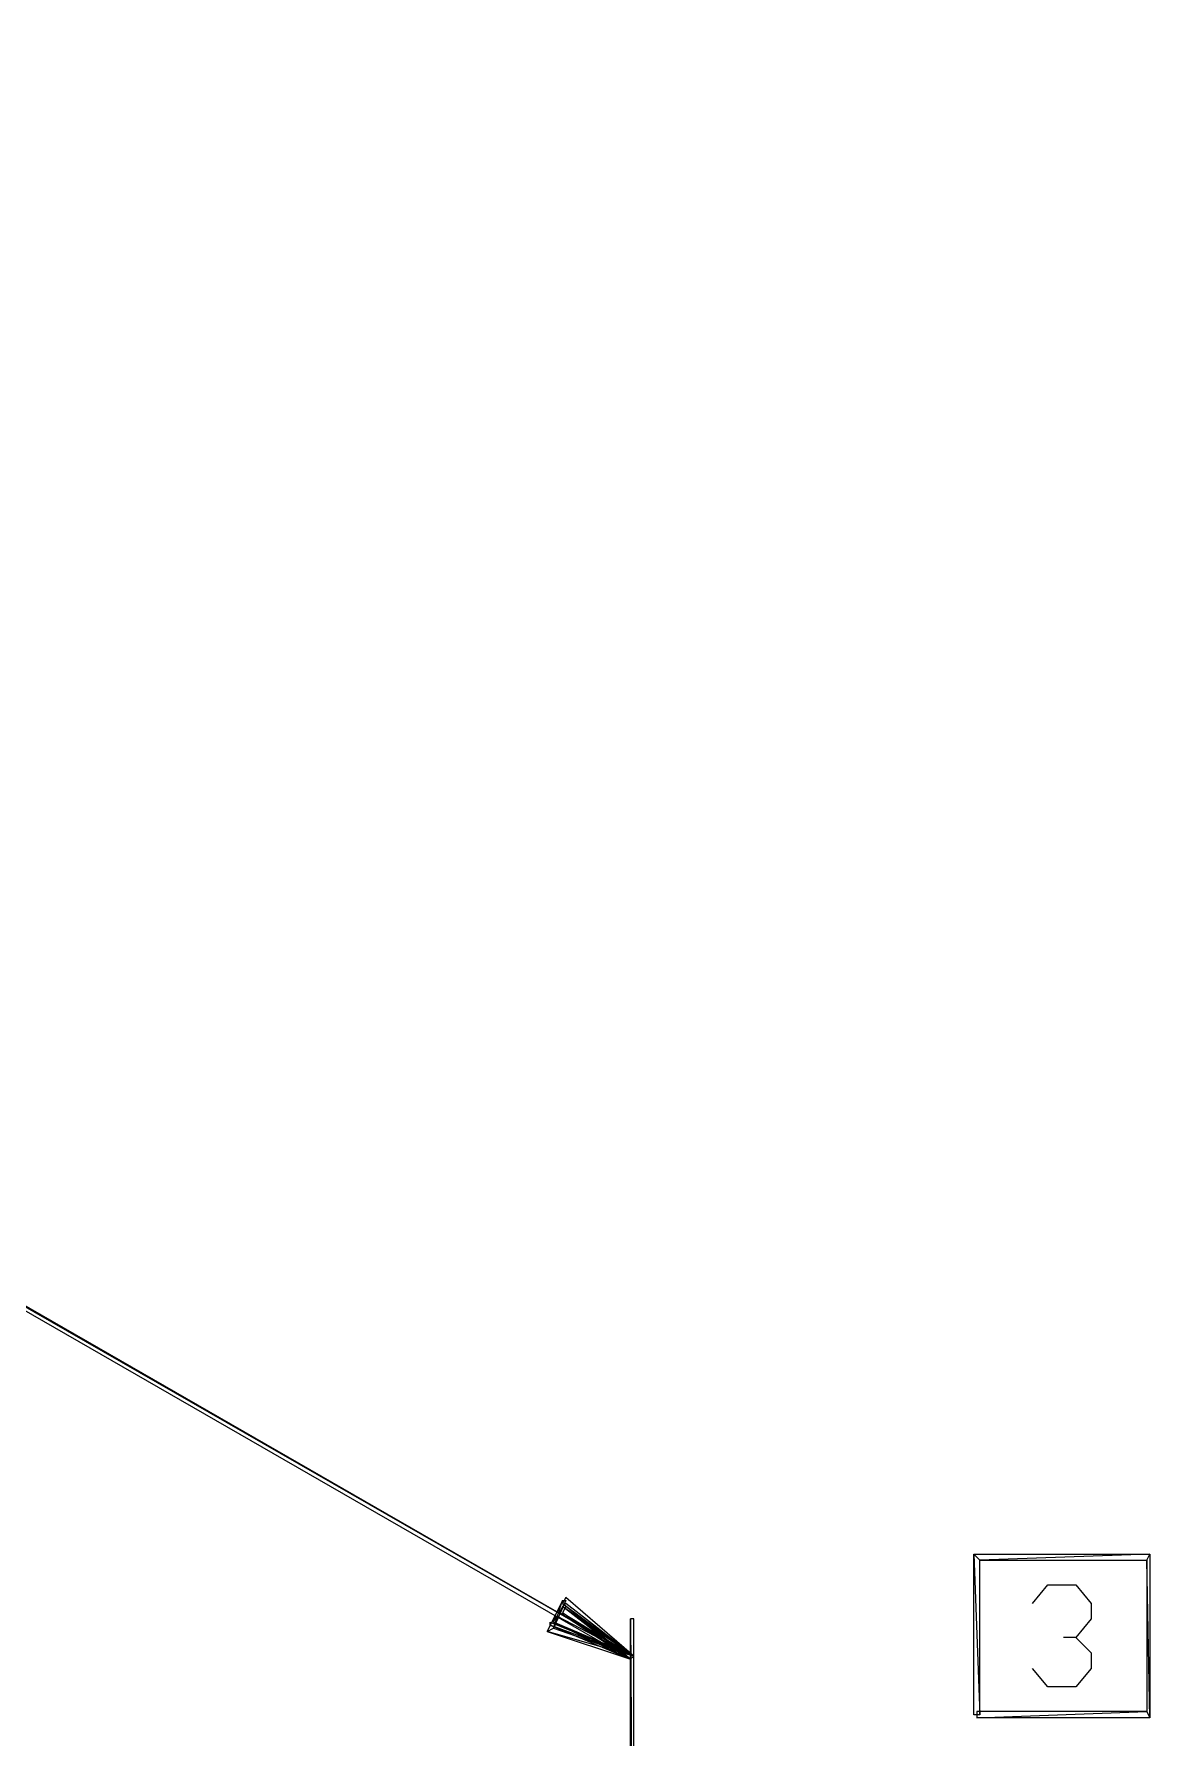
# Model space of a CAD drawing. Header units: millimetres. Extents: x 43 to 817, y 0 to 715.
# Drawn here: x 641.8 to 685.1, y 497.6 to 563.8 of the extents above; entities that cross this region are included whole.
import ezdxf

# ---------------------------------------------------------------- set-up
doc = ezdxf.new("R2010")
doc.units = ezdxf.units.MM
doc.layers.add('DIAGRAM', color=4, linetype='Continuous')

msp = doc.modelspace()

# ---------------------------------------------------------------- linework, layer by layer
at = {"layer": 'DIAGRAM'}
for p, q in [((555.52, 563.68), (665.08, 500.8)), ((555.52, 563.68), (665.08, 500.8)), ((664.96, 500.68), (555.52, 563.68)), ((665.08, 500.8), (555.64, 563.8)), ((678.52, 504.52), (678.28, 504.76)), ((678.28, 504.76), (685.12, 504.76)), ((678.52, 504.52), (678.28, 504.76)), ((678.28, 504.76), (678.52, 498.52)), ((678.28, 504.76), (678.52, 498.52)), ((678.28, 498.52), (678.28, 504.76)), ((685.12, 504.76), (678.52, 504.52)), ((685.12, 504.76), (678.52, 504.52)), ((678.52, 504.52), (685, 504.52)), ((678.52, 498.52), (678.52, 504.52)), ((685, 504.52), (685.12, 504.76)), ((685, 504.52), (685.12, 504.76)), ((685.12, 498.4), (685, 504.52)), ((685, 504.52), (685, 498.64)), ((685.12, 498.4), (685, 504.52)), ((685.12, 504.76), (685.12, 498.4)), ((662.44, 503.08), (662.32, 502.84)), ((665.08, 500.8), (662.44, 503.08)), ((680.56, 502.84), (681.16, 503.56)), ((681.16, 503.56), (682.24, 503.56)), ((682.24, 503.56), (682.84, 502.84)), ((662.32, 502.96), (661.72, 501.76)), ((661.96, 501.88), (662.32, 502.96)), ((661.96, 501.88), (662.32, 502.96)), ((662.44, 502.96), (661.96, 501.88)), ((661.96, 502.12), (662.08, 502.36)), ((662.08, 502.36), (665.08, 500.8)), ((662.32, 502.72), (662.2, 502.48)), ((662.2, 502.48), (665.08, 500.8)), ((662.2, 502.48), (665.08, 500.8)), ((664.96, 500.68), (662.2, 502.48)), ((662.32, 502.96), (662.44, 502.96)), ((662.32, 502.84), (665.08, 500.8)), ((662.32, 502.84), (665.08, 500.8)), ((664.96, 500.68), (662.32, 502.84)), ((662.44, 502.84), (662.32, 502.72)), ((662.32, 502.72), (665.08, 500.8)), ((662.32, 502.72), (665.08, 500.8)), ((664.96, 500.68), (662.32, 502.72)), ((662.44, 502.72), (662.32, 502.48)), ((665.08, 500.8), (662.32, 502.72)), ((662.32, 502.48), (665.08, 500.8)), ((662.32, 502.48), (665.08, 500.8)), ((664.96, 500.68), (662.32, 502.48)), ((665.08, 500.8), (662.44, 502.84)), ((665.08, 500.8), (662.44, 502.72)), ((682.84, 502.84), (682.84, 502.24)), ((661.72, 501.76), (661.96, 501.88)), ((661.72, 501.76), (661.96, 501.88)), ((665.08, 500.8), (661.72, 501.76)), ((661.72, 501.76), (664.96, 500.68)), ((665.08, 500.8), (661.72, 501.76)), ((661.84, 502), (661.84, 502.12)), ((661.84, 502.12), (665.08, 500.8)), ((661.84, 502), (661.84, 502.12)), ((661.84, 502.12), (665.08, 500.8)), ((665.08, 500.8), (661.84, 502)), ((661.84, 502), (664.96, 500.68)), ((665.08, 500.8), (661.84, 502)), ((665.08, 500.8), (661.84, 502)), ((661.84, 502), (664.96, 500.68)), ((665.08, 500.8), (661.84, 502)), ((665.08, 500.8), (661.96, 502.12)), ((661.96, 502.12), (664.96, 500.68)), ((665.08, 500.8), (661.96, 502.12)), ((661.96, 501.88), (665.08, 500.8)), ((665.08, 502.24), (664.96, 502.24)), ((664.96, 502.24), (665.08, 477.52)), ((664.96, 502.24), (665.08, 477.52)), ((664.96, 477.52), (664.96, 502.24)), ((665.08, 477.52), (665.08, 502.24)), ((682.84, 502.24), (682.24, 501.52)), ((682.24, 501.52), (681.76, 501.52)), ((682.24, 501.52), (682.84, 500.92)), ((665.08, 500.8), (664.96, 500.68)), ((664.96, 500.68), (665.08, 500.8)), ((665.08, 500.8), (664.96, 500.68)), ((664.96, 500.68), (665.08, 500.8)), ((665.08, 500.8), (664.96, 500.68)), ((664.96, 500.68), (665.08, 500.8)), ((665.08, 500.8), (664.96, 500.68)), ((664.96, 500.68), (665.08, 500.8)), ((665.08, 500.8), (664.96, 500.68)), ((682.84, 500.92), (682.84, 500.32)), ((681.16, 499.6), (680.56, 500.32)), ((682.84, 500.32), (682.24, 499.6)), ((682.24, 499.6), (681.16, 499.6)), ((678.52, 498.52), (678.28, 498.52)), ((678.4, 498.64), (678.4, 498.4)), ((678.4, 498.4), (685, 498.64)), ((685, 498.64), (678.4, 498.64)), ((678.4, 498.4), (685, 498.64)), ((685.12, 498.4), (678.4, 498.4)), ((685, 498.64), (685.12, 498.4)), ((685, 498.64), (685.12, 498.4))]:
    msp.add_line(p, q, dxfattribs=at)

doc.saveas('drawing.dxf')
